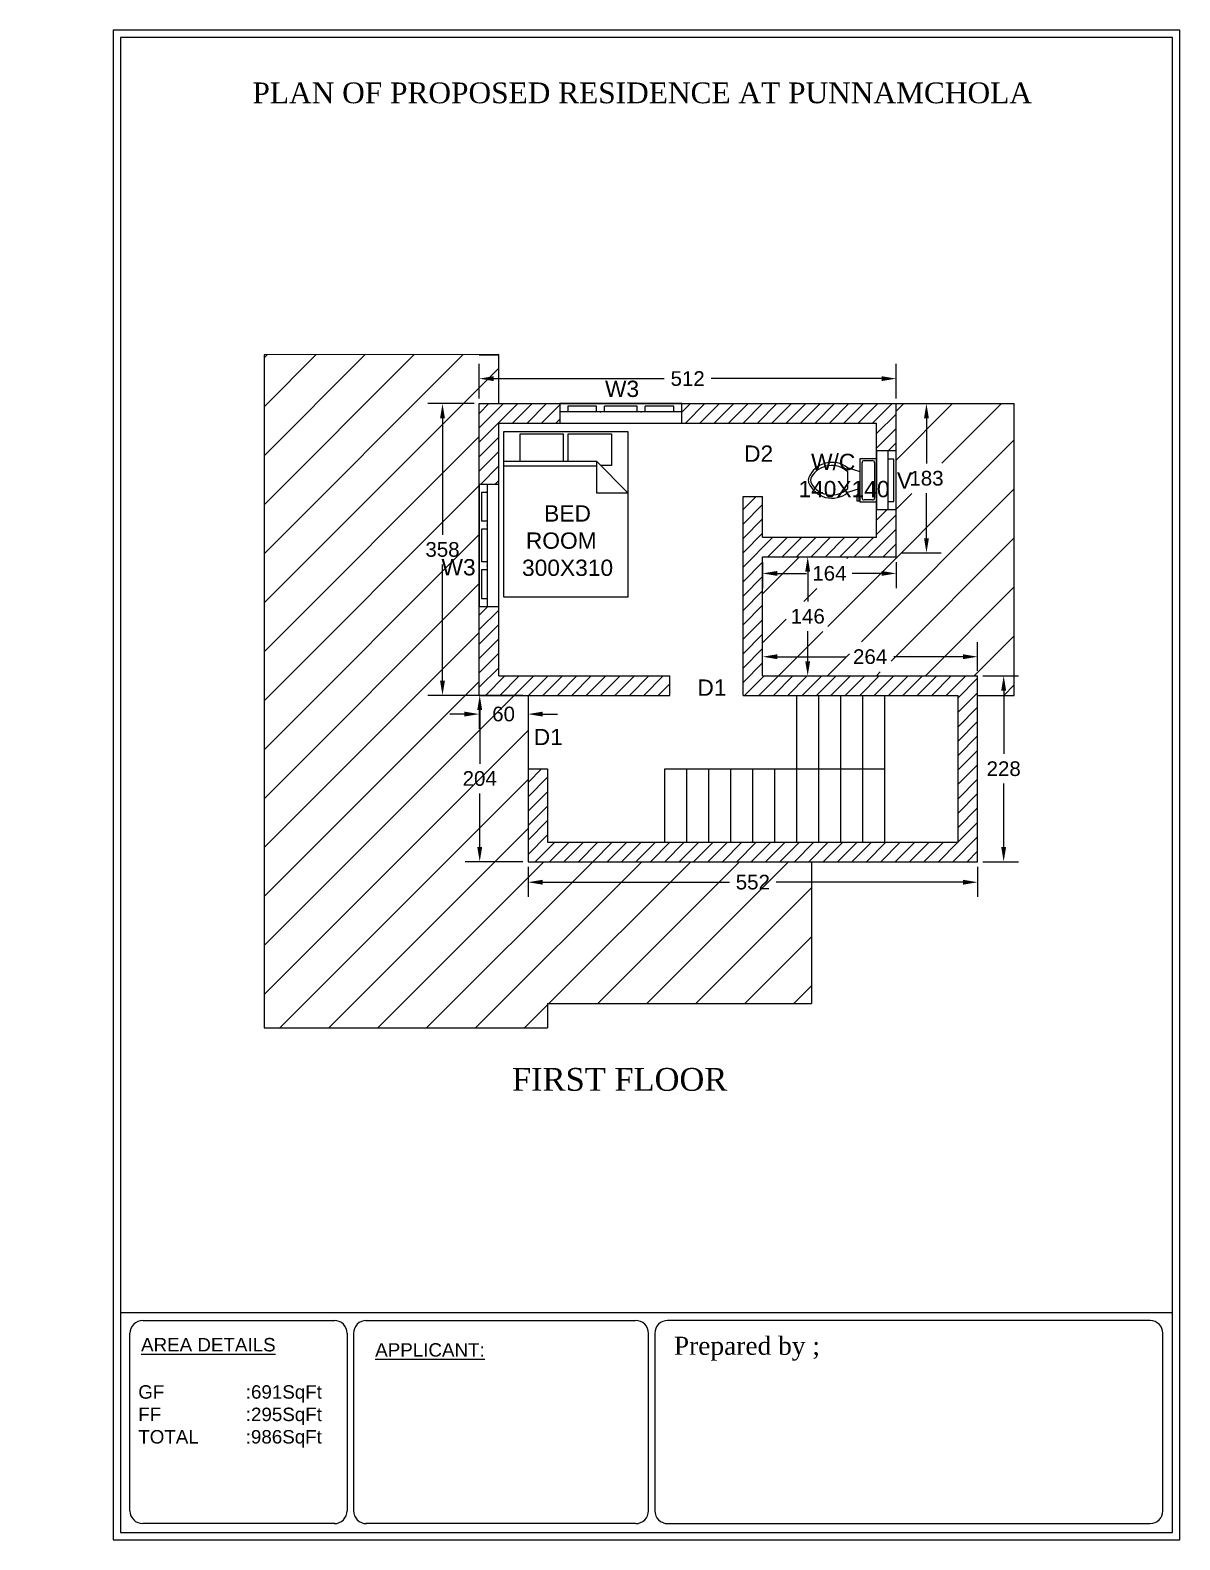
# Model space of a CAD drawing. Header units: inches. Extents: x -2903 to 3367, y -161 to 1064.
# Drawn here: x -2795.02 to -2780.9, y -160.39 to -141.86 of the extents above; entities that cross this region are included whole.
import ezdxf

# ---------------------------------------------------------------- set-up
doc = ezdxf.new("R2010")
doc.units = ezdxf.units.IN
doc.header["$MEASUREMENT"] = 0
doc.layers.add('--plan', color=7, linetype='Continuous')
doc.layers.add('PLAN', color=10, linetype='Continuous')
doc.styles.add('SA', font='times.ttf')
doc.styles.get("Standard").update_dxf_attribs({"font": 'arial.ttf'})
doc.dimstyles.get("Standard").update_dxf_attribs({"dimtxt": 0.18, "dimasz": 0.18, "dimexe": 0.18, "dimexo": 0.0625, "dimgap": 0.09, "dimtad": 0, "dimtih": 1, "dimtoh": 1, "dimdec": 0, "dimlfac": 100, "dimzin": 0, "dimdsep": 46, "dimtxsty": 'Standard', "dimcen": 0.09, "dimadec": 0, "dimazin": 0, "dimtfac": 1, "dimtdec": 0, "dimtofl": 0, "dimtmove": 0, "dimatfit": 3, "dimfxl": 1, "dimtolj": 1, "dimtzin": 0, "dimarcsym": 0})
pattern_1 = [(45, (-3912.59014, -735.60866), (-0.088388348, 0.088388348), [])]
pattern_2 = [(45, (-3912.59014, -735.60866), (-0.30052038, 0.30052038), [])]

# ---------------------------------------------------------------- blocks, each defined once
blk = doc.blocks.new('*D722')
at = {"color": 0, "lineweight": -2, "transparency": 16777216}
for p, q in [((-2789.506, -146.384), (-2789.506, -145.959)), ((-2784.386, -146.384), (-2784.386, -145.959)), ((-2789.326, -146.139), (-2787.234, -146.139)), ((-2784.566, -146.139), (-2786.658, -146.139))]:
    blk.add_line(p, q, dxfattribs=at)
at = {"color": 0, "transparency": 16777216}
for points in [[(-2789.326, -146.109), (-2789.326, -146.169), (-2789.506, -146.139)], [(-2784.566, -146.109), (-2784.566, -146.169), (-2784.386, -146.139)]]:
    blk.add_solid(points, dxfattribs=at)
at = {"layer": 'Defpoints', "color": 0, "transparency": 16777216}
for p in [(-2784.386, -146.139), (-2789.506, -146.446), (-2784.386, -146.446)]:
    blk.add_point(p, dxfattribs=at)
at = {"color": 0, "transparency": 16777216, "insert": (-2786.946, -146.139), "char_height": 0.18, "attachment_point": 5}
blk.add_mtext('\\A1;512', dxfattribs=at)
blk = doc.blocks.new('*D723')
at = {"color": 0, "lineweight": -2, "transparency": 16777216}
for p, q in [((-2789.569, -146.446), (-2790.136, -146.446)), ((-2789.956, -146.626), (-2789.956, -148.054)), ((-2789.956, -149.846), (-2789.956, -148.418)), ((-2789.569, -150.026), (-2790.136, -150.026))]:
    blk.add_line(p, q, dxfattribs=at)
at = {"color": 0, "transparency": 16777216}
for points in [[(-2789.986, -146.626), (-2789.926, -146.626), (-2789.956, -146.446)], [(-2789.986, -149.846), (-2789.926, -149.846), (-2789.956, -150.026)]]:
    blk.add_solid(points, dxfattribs=at)
at = {"layer": 'Defpoints', "color": 0, "transparency": 16777216}
for p in [(-2789.506, -146.446), (-2789.956, -150.026), (-2789.506, -150.026)]:
    blk.add_point(p, dxfattribs=at)
at = {"color": 0, "transparency": 16777216, "insert": (-2789.956, -148.236), "char_height": 0.18, "attachment_point": 5}
blk.add_mtext('\\A1;358', dxfattribs=at)
blk = doc.blocks.new('*D724')
at = {"color": 0, "lineweight": -2, "transparency": 16777216}
for p, q in [((-2789.506, -150.089), (-2789.506, -150.435)), ((-2788.906, -150.089), (-2788.906, -150.435)), ((-2789.686, -150.255), (-2789.866, -150.255)), ((-2788.726, -150.255), (-2788.546, -150.255))]:
    blk.add_line(p, q, dxfattribs=at)
at = {"color": 0, "transparency": 16777216}
for points in [[(-2789.686, -150.225), (-2789.686, -150.285), (-2789.506, -150.255)], [(-2788.726, -150.225), (-2788.726, -150.285), (-2788.906, -150.255)]]:
    blk.add_solid(points, dxfattribs=at)
at = {"layer": 'Defpoints', "color": 0, "transparency": 16777216}
for p in [(-2789.506, -150.026), (-2788.906, -150.026), (-2788.906, -150.255)]:
    blk.add_point(p, dxfattribs=at)
at = {"color": 0, "transparency": 16777216, "insert": (-2789.206, -150.255), "char_height": 0.18, "attachment_point": 5}
blk.add_mtext('\\A1;60', dxfattribs=at)
blk = doc.blocks.new('*D725')
at = {"color": 0, "lineweight": -2, "transparency": 16777216}
for p, q in [((-2788.969, -150.026), (-2789.679, -150.026)), ((-2789.499, -150.206), (-2789.499, -150.864)), ((-2789.499, -151.886), (-2789.499, -151.228)), ((-2788.969, -152.066), (-2789.679, -152.066))]:
    blk.add_line(p, q, dxfattribs=at)
at = {"color": 0, "transparency": 16777216}
for points in [[(-2789.529, -150.206), (-2789.469, -150.206), (-2789.499, -150.026)], [(-2789.529, -151.886), (-2789.469, -151.886), (-2789.499, -152.066)]]:
    blk.add_solid(points, dxfattribs=at)
at = {"layer": 'Defpoints', "color": 0, "transparency": 16777216}
for p in [(-2788.906, -150.026), (-2789.499, -152.066), (-2788.906, -152.066)]:
    blk.add_point(p, dxfattribs=at)
at = {"color": 0, "transparency": 16777216, "insert": (-2789.499, -151.046), "char_height": 0.18, "attachment_point": 5}
blk.add_mtext('\\A1;204', dxfattribs=at)
blk = doc.blocks.new('*D726')
at = {"color": 0, "lineweight": -2, "transparency": 16777216}
for p, q in [((-2788.906, -152.129), (-2788.906, -152.498)), ((-2783.386, -152.129), (-2783.386, -152.498)), ((-2788.726, -152.318), (-2786.434, -152.318)), ((-2783.566, -152.318), (-2785.858, -152.318))]:
    blk.add_line(p, q, dxfattribs=at)
at = {"color": 0, "transparency": 16777216}
for points in [[(-2788.726, -152.288), (-2788.726, -152.348), (-2788.906, -152.318)], [(-2783.566, -152.288), (-2783.566, -152.348), (-2783.386, -152.318)]]:
    blk.add_solid(points, dxfattribs=at)
at = {"layer": 'Defpoints', "color": 0, "transparency": 16777216}
for p in [(-2788.906, -152.066), (-2783.386, -152.066), (-2783.386, -152.318)]:
    blk.add_point(p, dxfattribs=at)
at = {"color": 0, "transparency": 16777216, "insert": (-2786.146, -152.318), "char_height": 0.18, "attachment_point": 5}
blk.add_mtext('\\A1;552', dxfattribs=at)
blk = doc.blocks.new('*D710')
at = {"color": 0, "lineweight": -2, "transparency": 16777216}
for p, q in [((-2783.324, -149.786), (-2782.886, -149.786)), ((-2783.066, -149.966), (-2783.066, -150.744)), ((-2783.066, -151.886), (-2783.066, -151.108)), ((-2783.324, -152.066), (-2782.886, -152.066))]:
    blk.add_line(p, q, dxfattribs=at)
at = {"color": 0, "transparency": 16777216}
for points in [[(-2783.096, -149.966), (-2783.036, -149.966), (-2783.066, -149.786)], [(-2783.096, -151.886), (-2783.036, -151.886), (-2783.066, -152.066)]]:
    blk.add_solid(points, dxfattribs=at)
at = {"layer": 'Defpoints', "color": 0, "transparency": 16777216}
for p in [(-2783.386, -149.786), (-2783.386, -152.066), (-2783.066, -152.066)]:
    blk.add_point(p, dxfattribs=at)
at = {"color": 0, "transparency": 16777216, "insert": (-2783.066, -150.926), "char_height": 0.18, "attachment_point": 5}
blk.add_mtext('\\A1;228', dxfattribs=at)
blk = doc.blocks.new('*D727')
at = {"color": 0, "lineweight": -2, "transparency": 16777216}
for p, q in [((-2786.026, -149.724), (-2786.026, -149.371)), ((-2783.386, -149.724), (-2783.386, -149.371)), ((-2785.846, -149.551), (-2784.996, -149.551)), ((-2783.566, -149.551), (-2784.416, -149.551))]:
    blk.add_line(p, q, dxfattribs=at)
at = {"color": 0, "transparency": 16777216}
for points in [[(-2785.846, -149.521), (-2785.846, -149.581), (-2786.026, -149.551)], [(-2783.566, -149.521), (-2783.566, -149.581), (-2783.386, -149.551)]]:
    blk.add_solid(points, dxfattribs=at)
at = {"layer": 'Defpoints', "color": 0, "transparency": 16777216}
for p in [(-2783.386, -149.551), (-2786.026, -149.786), (-2783.386, -149.786)]:
    blk.add_point(p, dxfattribs=at)
at = {"color": 0, "transparency": 16777216, "insert": (-2784.706, -149.551), "char_height": 0.18, "attachment_point": 5}
blk.add_mtext('\\A1;264', dxfattribs=at)
blk = doc.blocks.new('*D711')
at = {"color": 0, "lineweight": -2, "transparency": 16777216}
for p, q in [((-2785.964, -148.326), (-2785.292, -148.326)), ((-2785.472, -148.506), (-2785.472, -148.874)), ((-2785.472, -149.606), (-2785.472, -149.238)), ((-2785.964, -149.786), (-2785.292, -149.786))]:
    blk.add_line(p, q, dxfattribs=at)
at = {"color": 0, "transparency": 16777216}
for points in [[(-2785.502, -148.506), (-2785.442, -148.506), (-2785.472, -148.326)], [(-2785.502, -149.606), (-2785.442, -149.606), (-2785.472, -149.786)]]:
    blk.add_solid(points, dxfattribs=at)
at = {"layer": 'Defpoints', "color": 0, "transparency": 16777216}
for p in [(-2786.026, -148.326), (-2786.026, -149.786), (-2785.472, -149.786)]:
    blk.add_point(p, dxfattribs=at)
at = {"color": 0, "transparency": 16777216, "insert": (-2785.472, -149.056), "char_height": 0.18, "attachment_point": 5}
blk.add_mtext('\\A1;146', dxfattribs=at)
blk = doc.blocks.new('*D728')
at = {"color": 0, "lineweight": -2, "transparency": 16777216}
for p, q in [((-2786.026, -148.389), (-2786.026, -148.709)), ((-2785.846, -148.529), (-2785.486, -148.529)), ((-2784.566, -148.529), (-2784.926, -148.529)), ((-2784.386, -148.389), (-2784.386, -148.709))]:
    blk.add_line(p, q, dxfattribs=at)
at = {"color": 0, "transparency": 16777216}
for points in [[(-2785.846, -148.499), (-2785.846, -148.559), (-2786.026, -148.529)], [(-2784.566, -148.499), (-2784.566, -148.559), (-2784.386, -148.529)]]:
    blk.add_solid(points, dxfattribs=at)
at = {"layer": 'Defpoints', "color": 0, "transparency": 16777216}
for p in [(-2786.026, -148.326), (-2784.386, -148.326), (-2784.386, -148.529)]:
    blk.add_point(p, dxfattribs=at)
at = {"color": 0, "transparency": 16777216, "insert": (-2785.206, -148.529), "char_height": 0.18, "attachment_point": 5}
blk.add_mtext('\\A1;164', dxfattribs=at)
blk = doc.blocks.new('*D712')
at = {"color": 0, "lineweight": -2, "transparency": 16777216}
for p, q in [((-2784.324, -146.446), (-2783.834, -146.446)), ((-2784.014, -146.626), (-2784.014, -147.18)), ((-2784.014, -148.098), (-2784.014, -147.544)), ((-2784.324, -148.278), (-2783.834, -148.278))]:
    blk.add_line(p, q, dxfattribs=at)
at = {"color": 0, "transparency": 16777216}
for points in [[(-2784.044, -146.626), (-2783.984, -146.626), (-2784.014, -146.446)], [(-2784.044, -148.098), (-2783.984, -148.098), (-2784.014, -148.278)]]:
    blk.add_solid(points, dxfattribs=at)
at = {"layer": 'Defpoints', "color": 0, "transparency": 16777216}
for p in [(-2784.386, -146.446), (-2784.386, -148.278), (-2784.014, -148.278)]:
    blk.add_point(p, dxfattribs=at)
at = {"color": 0, "transparency": 16777216, "insert": (-2784.014, -147.362), "char_height": 0.18, "attachment_point": 5}
blk.add_mtext('\\A1;183', dxfattribs=at)

msp = doc.modelspace()

# ---------------------------------------------------------------- hatches: boundary and pattern name
at = {"transparency": 33554582}
h = msp.add_hatch(dxfattribs=at)
h.set_pattern_fill('ANSI31', color=256)
h.set_pattern_definition(pattern_1)
h.paths.add_polyline_path([(-2797.734, -146.446), (-2798.564, -146.446), (-2798.564, -146.686), (-2797.974, -146.686), (-2797.974, -147.536), (-2797.734, -147.536)])
h.paths.add_polyline_path([(-2801.804, -146.446), (-2801.804, -146.686), (-2801.054, -146.686), (-2801.054, -150.026), (-2800.814, -150.026), (-2800.814, -146.686), (-2800.064, -146.686), (-2800.064, -146.446)])
h.paths.add_polyline_path([(-2804.294, -148.186), (-2804.294, -149.326), (-2804.054, -149.326), (-2804.054, -148.186), (-2804.054, -146.686), (-2803.304, -146.686), (-2803.304, -146.446), (-2804.054, -146.446), (-2804.054, -145.846), (-2804.294, -145.846)])
h.paths.add_polyline_path([(-2787.2, -146.326), (-2786.69, -146.326), (-2786.69, -145.955), (-2787.2, -145.955)], flags=9)
h.paths.add_polyline_path([(-2790.211, -148.423), (-2789.701, -148.423), (-2789.701, -148.052), (-2790.211, -148.052)], flags=9)
h.paths.add_polyline_path([(-2789.39, -150.442), (-2789.02, -150.442), (-2789.02, -150.071), (-2789.39, -150.071)], flags=9)
h.paths.add_polyline_path([(-2789.752, -151.233), (-2789.242, -151.233), (-2789.242, -150.862), (-2789.752, -150.862)], flags=9)
h.paths.add_polyline_path([(-2793.751, -159.303), (-2791.4, -159.303), (-2791.4, -158.408), (-2793.751, -158.408)], flags=9)
h.paths.add_polyline_path([(-2793.699, -158.168), (-2791.964, -158.168), (-2791.964, -157.828), (-2793.699, -157.828)], flags=9)
h.paths.add_polyline_path([(-2790.824, -158.232), (-2789.396, -158.232), (-2789.396, -157.892), (-2790.824, -157.892)], flags=9)
h.paths.add_polyline_path([(-2787.177, -158.249), (-2785.312, -158.249), (-2785.312, -157.774), (-2787.177, -157.774)], flags=9)
h.paths.add_polyline_path([(-2789.179, -155.036), (-2786.451, -155.036), (-2786.451, -154.438), (-2789.179, -154.438)], flags=9)
h.paths.add_polyline_path([(-2790.022, -148.663), (-2789.503, -148.663), (-2789.503, -148.251), (-2790.022, -148.251)], flags=9)
h.paths.add_polyline_path([(-2785.822, -147.708), (-2784.603, -147.708), (-2784.603, -146.962), (-2785.822, -146.962)], flags=9)
h.paths.add_polyline_path([(-2789.231, -148.34), (-2787.61, -148.34), (-2787.61, -147.594), (-2789.231, -147.594)], flags=9)
h.paths.add_polyline_path([(-2786.325, -147.269), (-2785.868, -147.269), (-2785.868, -146.857), (-2786.325, -146.857)], flags=9)
h.paths.add_polyline_path([(-2788.907, -150.746), (-2788.45, -150.746), (-2788.45, -150.334), (-2788.907, -150.334)], flags=9)
h.paths.add_polyline_path([(-2788.405, -150.104), (-2787.948, -150.104), (-2787.948, -149.692), (-2788.405, -149.692)], flags=9)
h.paths.add_polyline_path([(-2788.015, -146.474), (-2787.495, -146.474), (-2787.495, -146.062), (-2788.015, -146.062)], flags=9)
at = {"transparency": 33554574}
h = msp.add_hatch(dxfattribs=at)
h.set_pattern_fill('ANSI31', color=256, scale=3.4)
h.set_pattern_definition(pattern_2)
h.paths.add_polyline_path([(-2790.211, -148.423), (-2789.701, -148.423), (-2789.701, -148.052), (-2790.211, -148.052)], flags=24)
h.paths.add_polyline_path([(-2789.39, -150.442), (-2789.02, -150.442), (-2789.02, -150.071), (-2789.39, -150.071)], flags=24)
h.paths.add_polyline_path([(-2789.752, -151.233), (-2789.242, -151.233), (-2789.242, -150.862), (-2789.752, -150.862)], flags=24)
h.paths.add_polyline_path([(-2786.4, -152.505), (-2785.89, -152.505), (-2785.89, -152.134), (-2786.4, -152.134)], flags=24)
h.paths.add_polyline_path([(-2790.022, -148.663), (-2789.503, -148.663), (-2789.503, -148.251), (-2790.022, -148.251)], flags=24)
h.paths.add_polyline_path([(-2792.146, -145.845), (-2792.146, -154.106), (-2788.666, -154.106), (-2788.666, -153.806), (-2785.426, -153.806), (-2785.426, -152.066), (-2788.906, -152.066), (-2788.906, -150.026), (-2789.506, -150.026), (-2789.506, -148.186), (-2789.506, -147.436), (-2789.506, -146.446), (-2789.266, -146.446), (-2789.266, -145.843)])
h = msp.add_hatch()
h.set_pattern_fill('ANSI31', color=256)
h.set_pattern_definition(pattern_1)
h.paths.add_polyline_path([(-2786.266, -150.026), (-2785.066, -150.026), (-2783.626, -150.026), (-2783.626, -151.826), (-2788.666, -151.826), (-2788.666, -150.926), (-2788.906, -150.926), (-2788.906, -152.066), (-2783.386, -152.066), (-2783.386, -149.786), (-2786.026, -149.786), (-2786.026, -148.326), (-2784.386, -148.326), (-2784.386, -147.746), (-2784.626, -147.746), (-2784.626, -148.086), (-2786.026, -148.086), (-2786.026, -147.586), (-2786.266, -147.586)])
h.paths.add_polyline_path([(-2789.266, -146.686), (-2788.516, -146.686), (-2788.516, -146.446), (-2789.506, -146.446), (-2789.506, -147.436), (-2789.266, -147.436)])
h.paths.add_polyline_path([(-2789.266, -149.786), (-2789.266, -148.936), (-2789.506, -148.936), (-2789.506, -150.026), (-2788.666, -150.026), (-2787.166, -150.026), (-2787.166, -149.786), (-2788.666, -149.786)])
h = msp.add_hatch()
h.set_pattern_fill('ANSI31', color=256)
h.set_pattern_definition(pattern_1)
h.paths.add_polyline_path([(-2784.626, -147.026), (-2784.386, -147.026), (-2784.386, -146.446), (-2787.016, -146.446), (-2787.016, -146.686), (-2786.266, -146.686), (-2784.626, -146.686)])
at = {"transparency": 33554551}
h = msp.add_hatch(dxfattribs=at)
h.set_pattern_fill('ANSI31', color=256, scale=3.4)
h.set_pattern_definition(pattern_2)
h.paths.add_polyline_path([(-2782.936, -146.446), (-2784.386, -146.446), (-2784.386, -148.326), (-2786.026, -148.326), (-2786.026, -149.786), (-2783.386, -149.786), (-2783.386, -150.026), (-2782.936, -150.026)])
h.paths.add_polyline_path([(-2784.959, -149.738), (-2784.449, -149.738), (-2784.449, -149.367), (-2784.959, -149.367)], flags=16)
h.paths.add_polyline_path([(-2785.735, -149.243), (-2785.225, -149.243), (-2785.225, -148.872), (-2785.735, -148.872)], flags=16)
h.paths.add_polyline_path([(-2785.469, -148.715), (-2784.959, -148.715), (-2784.959, -148.345), (-2785.469, -148.345)], flags=16)
h.paths.add_polyline_path([(-2784.277, -147.549), (-2783.768, -147.549), (-2783.768, -147.178), (-2784.277, -147.178)], flags=16)
h = msp.add_hatch()
h.set_pattern_fill('ANSI31', color=256)
h.set_pattern_definition(pattern_1)
h.paths.add_polyline_path([(-2783.386, -150.926), (-2783.626, -150.926), (-2783.626, -151.826), (-2788.666, -151.826), (-2788.666, -150.926), (-2788.906, -150.926), (-2788.906, -152.066), (-2783.386, -152.066)])
h.paths.add_polyline_path([(-2785.822, -147.708), (-2784.603, -147.708), (-2784.603, -146.962), (-2785.822, -146.962)], flags=9)
h.paths.add_polyline_path([(-2789.231, -148.34), (-2787.61, -148.34), (-2787.61, -147.594), (-2789.231, -147.594)], flags=9)
h.paths.add_polyline_path([(-2786.325, -147.269), (-2785.868, -147.269), (-2785.868, -146.857), (-2786.325, -146.857)], flags=9)
h.paths.add_polyline_path([(-2788.907, -150.746), (-2788.45, -150.746), (-2788.45, -150.334), (-2788.907, -150.334)], flags=9)
h.paths.add_polyline_path([(-2788.405, -150.104), (-2787.948, -150.104), (-2787.948, -149.692), (-2788.405, -149.692)], flags=9)

# ---------------------------------------------------------------- linework, layer by layer
for p, q in [((-2789.266, -145.843), (-2792.146, -145.845)), ((-2792.146, -145.845), (-2792.146, -154.106)), ((-2789.506, -145.846), (-2789.266, -145.846)), ((-2789.266, -146.446), (-2789.266, -145.843)), ((-2789.266, -146.446), (-2789.266, -145.846)), ((-2789.506, -148.186), (-2789.506, -146.446)), ((-2789.506, -146.446), (-2782.936, -146.446)), ((-2787.016, -146.446), (-2788.516, -146.446)), ((-2788.516, -146.446), (-2788.516, -146.686)), ((-2788.066, -146.476), (-2788.416, -146.476)), ((-2788.416, -146.476), (-2788.416, -146.546)), ((-2788.066, -146.546), (-2788.066, -146.476)), ((-2787.566, -146.476), (-2787.966, -146.476)), ((-2787.966, -146.546), (-2787.966, -146.476)), ((-2787.566, -146.546), (-2787.566, -146.476)), ((-2787.116, -146.476), (-2787.466, -146.476)), ((-2787.466, -146.546), (-2787.466, -146.476)), ((-2787.116, -146.546), (-2787.116, -146.476)), ((-2787.016, -146.686), (-2787.016, -146.446)), ((-2784.386, -148.326), (-2784.386, -146.446)), ((-2782.936, -150.026), (-2782.936, -146.446)), ((-2789.266, -148.186), (-2789.266, -146.686)), ((-2789.266, -146.686), (-2786.266, -146.686)), ((-2789.266, -146.686), (-2786.266, -146.686)), ((-2787.016, -146.546), (-2788.516, -146.546)), ((-2788.516, -146.686), (-2787.016, -146.686)), ((-2786.266, -146.686), (-2784.626, -146.686)), ((-2784.626, -148.086), (-2784.626, -146.686)), ((-2784.386, -147.026), (-2784.626, -147.026)), ((-2784.626, -147.026), (-2784.626, -147.746)), ((-2784.486, -147.746), (-2784.486, -147.026)), ((-2784.386, -147.746), (-2784.386, -147.026)), ((-2784.416, -147.126), (-2784.486, -147.126)), ((-2784.416, -147.646), (-2784.416, -147.126)), ((-2789.506, -147.436), (-2789.506, -148.936)), ((-2789.266, -147.436), (-2789.506, -147.436)), ((-2789.406, -147.436), (-2789.406, -148.936)), ((-2789.266, -148.936), (-2789.266, -147.436)), ((-2789.476, -147.536), (-2789.476, -147.886)), ((-2789.406, -147.536), (-2789.476, -147.536)), ((-2786.266, -150.026), (-2786.266, -147.586)), ((-2786.266, -147.586), (-2786.026, -147.586)), ((-2786.026, -148.086), (-2786.026, -147.586)), ((-2784.626, -147.746), (-2784.386, -147.746)), ((-2784.486, -147.646), (-2784.416, -147.646)), ((-2789.406, -147.886), (-2789.476, -147.886)), ((-2789.476, -147.986), (-2789.476, -148.386)), ((-2789.406, -147.986), (-2789.476, -147.986)), ((-2786.026, -148.086), (-2784.626, -148.086)), ((-2789.506, -150.026), (-2789.506, -148.186)), ((-2789.266, -149.786), (-2789.266, -148.186)), ((-2786.026, -149.786), (-2786.026, -148.326)), ((-2786.026, -148.326), (-2784.386, -148.326)), ((-2789.406, -148.386), (-2789.476, -148.386)), ((-2789.476, -148.486), (-2789.476, -148.836)), ((-2789.406, -148.486), (-2789.476, -148.486)), ((-2789.476, -148.836), (-2789.406, -148.836)), ((-2789.506, -148.936), (-2789.266, -148.936)), ((-2789.266, -149.786), (-2788.666, -149.786)), ((-2788.666, -149.786), (-2787.166, -149.786)), ((-2787.166, -150.026), (-2787.166, -149.786)), ((-2786.026, -149.786), (-2783.386, -149.786)), ((-2783.386, -152.066), (-2783.386, -149.786)), ((-2789.506, -150.026), (-2788.666, -150.026)), ((-2788.906, -150.026), (-2788.906, -152.066)), ((-2788.666, -150.026), (-2787.166, -150.026)), ((-2786.266, -150.026), (-2785.066, -150.026)), ((-2785.606, -151.826), (-2785.606, -150.026)), ((-2785.336, -151.826), (-2785.336, -150.026)), ((-2785.126, -150.026), (-2783.626, -150.026)), ((-2785.066, -151.826), (-2785.066, -150.026)), ((-2784.796, -151.826), (-2784.796, -150.026)), ((-2784.526, -151.826), (-2784.526, -150.026)), ((-2783.626, -151.826), (-2783.626, -150.026)), ((-2783.386, -150.026), (-2782.936, -150.026)), ((-2788.906, -150.926), (-2788.666, -150.926)), ((-2788.666, -150.926), (-2788.666, -151.826)), ((-2787.226, -151.826), (-2787.226, -150.926)), ((-2787.226, -150.926), (-2784.526, -150.926)), ((-2786.956, -151.826), (-2786.956, -150.926)), ((-2786.686, -151.826), (-2786.686, -150.926)), ((-2786.416, -151.826), (-2786.416, -150.926)), ((-2786.146, -151.826), (-2786.146, -150.926)), ((-2785.876, -151.826), (-2785.876, -150.926)), ((-2788.666, -151.826), (-2783.626, -151.826)), ((-2787.326, -151.826), (-2783.626, -151.826)), ((-2788.906, -152.066), (-2783.386, -152.066)), ((-2787.326, -152.066), (-2785.426, -152.066)), ((-2785.426, -152.066), (-2783.386, -152.066)), ((-2785.426, -152.066), (-2785.426, -153.806)), ((-2788.666, -153.806), (-2788.666, -154.106)), ((-2788.666, -153.806), (-2785.426, -153.806)), ((-2792.146, -154.106), (-2788.666, -154.106)), ((-2793.637, -157.697), (-2791.278, -157.697)), ((-2790.897, -157.697), (-2787.585, -157.697)), ((-2781.267, -157.697), (-2787.191, -157.697)), ((-2793.793, -158.24), (-2793.793, -157.853)), ((-2793.793, -160.031), (-2793.793, -157.959)), ((-2791.128, -157.853), (-2791.128, -158.24)), ((-2791.128, -157.959), (-2791.128, -160.031)), ((-2791.047, -157.853), (-2791.047, -158.24)), ((-2791.047, -157.959), (-2791.047, -160.031)), ((-2787.429, -157.853), (-2787.429, -158.24)), ((-2787.429, -157.959), (-2787.429, -160.031)), ((-2787.347, -157.853), (-2787.347, -158.24)), ((-2787.347, -157.959), (-2787.347, -160.031)), ((-2781.111, -158.24), (-2781.111, -157.853)), ((-2781.111, -160.031), (-2781.111, -157.959)), ((-2791.278, -160.187), (-2793.637, -160.187)), ((-2787.585, -160.187), (-2790.897, -160.187)), ((-2787.191, -160.187), (-2781.267, -160.187))]:
    msp.add_line(p, q)
at = {"color": 22, "linetype": 'Continuous'}
for p, q in [((-2789.204, -148.819), (-2789.204, -146.787)), ((-2789.204, -146.787), (-2787.68, -146.787)), ((-2789.001, -146.818), (-2788.473, -146.818)), ((-2789.001, -147.153), (-2789.001, -146.818)), ((-2788.473, -146.818), (-2788.473, -147.153)), ((-2788.412, -146.818), (-2787.883, -146.818)), ((-2788.412, -147.153), (-2788.412, -146.818)), ((-2787.883, -146.818), (-2787.883, -147.204)), ((-2787.68, -146.787), (-2787.68, -148.819)), ((-2789.204, -147.153), (-2788.066, -147.153)), ((-2788.066, -147.214), (-2789.204, -147.214)), ((-2787.68, -147.539), (-2788.066, -147.153)), ((-2788.066, -147.153), (-2788.066, -147.539)), ((-2787.883, -147.204), (-2788.016, -147.204)), ((-2788.066, -147.539), (-2787.68, -147.539)), ((-2787.68, -148.819), (-2789.204, -148.819))]:
    msp.add_line(p, q, dxfattribs=at)
at = {"color": 22}
for p, q in [((-2784.829, -147.284), (-2784.982, -147.234)), ((-2784.779, -147.145), (-2784.677, -147.145)), ((-2784.982, -147.284), (-2784.982, -147.488)), ((-2784.829, -147.488), (-2784.982, -147.538)), ((-2784.868, -147.564), (-2784.868, -147.64)), ((-2784.829, -147.564), (-2784.868, -147.564)), ((-2784.842, -147.64), (-2784.842, -147.589)), ((-2784.842, -147.589), (-2784.829, -147.589)), ((-2784.868, -147.64), (-2784.842, -147.64))]:
    msp.add_line(p, q, dxfattribs=at)
msp.add_lwpolyline([(-2784.829, -147.119), (-2784.626, -147.119), (-2784.626, -147.653), (-2784.829, -147.653)], close=True, dxfattribs=at)
for points in [[(-2784.804, -147.602), (-2784.804, -147.17)], [(-2784.652, -147.17), (-2784.652, -147.602)], [(-2784.677, -147.627), (-2784.779, -147.627)]]:
    msp.add_lwpolyline(points, dxfattribs=at)
for centre, radius, start, end in [((-2785.174, -147.475), 0.309, 51.4693, 157.9716), ((-2785.18, -147.493), 0.288, 46.3679, 148.947), ((-2784.782, -147.167), 0.0225, 81.8699, 188.1301), ((-2784.674, -147.167), 0.0225, 351.8699, 98.1301), ((-2785.363, -147.386), 0.102, 164.8605, 195.1395), ((-2785.174, -147.297), 0.309, 202.0286, 308.5309), ((-2785.334, -147.386), 0.102, 155.7318, 204.2682), ((-2785.18, -147.279), 0.288, 211.0532, 313.6323), ((-2784.782, -147.605), 0.0225, 171.8699, 278.1301), ((-2784.674, -147.605), 0.0225, 261.8699, 8.1301)]:
    msp.add_arc(centre, radius, start, end, dxfattribs=at)
for centre, radius, start, end in [((-2793.637, -157.853), 0.156, 90, 180), ((-2791.281, -157.85), 0.153, 358.8163, 91.1837), ((-2790.894, -157.85), 0.153, 88.8163, 181.1837), ((-2787.581, -157.85), 0.153, 358.8163, 91.1837), ((-2787.195, -157.85), 0.153, 88.8163, 181.1837), ((-2781.267, -157.853), 0.156, 0, 90), ((-2793.637, -160.031), 0.156, 180, 270), ((-2791.281, -160.034), 0.153, 268.8163, 1.1837), ((-2790.894, -160.034), 0.153, 178.8163, 271.1837), ((-2787.581, -160.034), 0.153, 268.8163, 1.1837), ((-2787.195, -160.034), 0.153, 178.8163, 271.1837), ((-2781.267, -160.031), 0.156, 270, 0)]:
    msp.add_arc(centre, radius, start, end)
for p in [(-2788.016, -146.546), (-2787.516, -146.546), (-2789.406, -147.936), (-2789.406, -148.436)]:
    msp.add_point(p)
at = {"layer": 'PLAN', "color": 0}
for p, q in [((-2793.914, -157.598), (-2780.995, -157.598)), ((-2793.911, -160.297), (-2780.993, -160.297))]:
    msp.add_line(p, q, dxfattribs=at)
for points in [[(-2780.903, -141.864), (-2794, -141.864), (-2794, -160.387), (-2780.903, -160.387)], [(-2780.993, -141.953), (-2793.911, -141.953), (-2793.911, -160.297), (-2780.993, -160.297)]]:
    msp.add_lwpolyline(points, close=True, dxfattribs=at)

# ---------------------------------------------------------------- texts
at = {"layer": '--plan', "ltscale": 0.1, "attachment_point": 1, "style": 'SA'}
for s, insert, char_height, width in [('\\A1;   PLAN OF PROPOSED RESIDENCE AT PUNNAMCHOLA', (-2792.578, -142.505), 0.25484, 15.94342), ('FIRST FLOOR', (-2789.103, -154.597), 0.28, 17.51749)]:
    msp.add_mtext(s, dxfattribs=dict(at, insert=insert, char_height=char_height, width=width))
at = {"char_height": 0.2, "attachment_point": 1}
for s, insert in [('W3', (-2787.961, -146.164)), ('D2', (-2786.253, -146.959)), ('    W/C           140X140', (-2785.741, -147.061)), ('V', (-2784.377, -147.289)), ('\\pxqc;BED ROOM   300X310', (-2789.161, -147.693)), ('W3', (-2789.968, -148.353)), ('D1', (-2786.827, -149.83)), ('D1', (-2788.836, -150.436))]:
    msp.add_mtext_dynamic_manual_height_columns(s, width=1.48111, gutter_width=12.5, heights=[0], dxfattribs=dict(at, insert=insert))
at = {"attachment_point": 1}
for s, insert, char_height, width in [('{\\fTimes New Roman|b0|i0|c0|p18;Prepared by ;}', (-2787.115, -157.894), 0.22274, 5.17048), ('{\\fTimes New Roman|b0|i0|c0|p18;Prepared by ;}', (-2787.115, -157.894), 0.22274, 5.17048), ('\\PGF ^I^I:691SqFt\\PFF^I^I:295SqFt\\PTOTAL         :986SqFt', (-2793.691, -158.215), 0.16499, 2.53162)]:
    msp.add_mtext(s, dxfattribs=dict(at, insert=insert, char_height=char_height, width=width))
at = {"layer": 'PLAN', "color": 0, "char_height": 0.16499, "attachment_point": 1}
for s, insert, width in [('\\pxt4.6154;{\\LAREA DETAILS}', (-2793.657, -157.91), 2.70261), ('\\pxt4.6154;{\\LAPPLICANT:}', (-2790.782, -157.974), 3.31238)]:
    msp.add_mtext(s, dxfattribs=dict(at, insert=insert, width=width))

# ---------------------------------------------------------------- dimensions: what is measured, and where the dimension line sits
for p1, p2, distance, picture, middle in [((-2789.506, -146.446), (-2784.386, -146.446), 0.307, '*D722', (-2786.946, -146.139)), ((-2789.506, -146.446), (-2789.506, -150.026), -0.45, '*D723', (-2789.956, -148.236)), ((-2786.026, -148.326), (-2786.026, -149.786), 0.554, '*D711', (-2785.472, -149.056)), ((-2786.026, -148.326), (-2784.386, -148.326), -0.203, '*D728', (-2785.206, -148.529)), ((-2786.026, -149.786), (-2783.386, -149.786), 0.235, '*D727', (-2784.706, -149.551)), ((-2783.386, -149.786), (-2783.386, -152.066), 0.321, '*D710', (-2783.066, -150.926)), ((-2788.906, -150.026), (-2788.906, -152.066), -0.593, '*D725', (-2789.499, -151.046)), ((-2788.906, -152.066), (-2783.386, -152.066), -0.252, '*D726', (-2786.146, -152.318))]:
    dim = msp.add_aligned_dim(p1=p1, p2=p2, distance=distance, dimstyle='Standard')
    dim.commit()
    dim.dimension.update_dxf_attribs({"geometry": picture, "text_midpoint": middle})
for base, p1, p2, angle, picture, middle in [((-2784.014, -148.278), (-2784.386, -146.446), (-2784.386, -148.278), 270, '*D712', (-2784.014, -147.362)), ((-2788.906, -150.255), (-2789.506, -150.026), (-2788.906, -150.026), 0, '*D724', (-2789.206, -150.255))]:
    dim = msp.add_linear_dim(base=base, p1=p1, p2=p2, angle=angle, dimstyle='Standard')
    dim.commit()
    dim.dimension.update_dxf_attribs({"geometry": picture, "text_midpoint": middle, "dimtype": 161})

doc.saveas('drawing.dxf')
